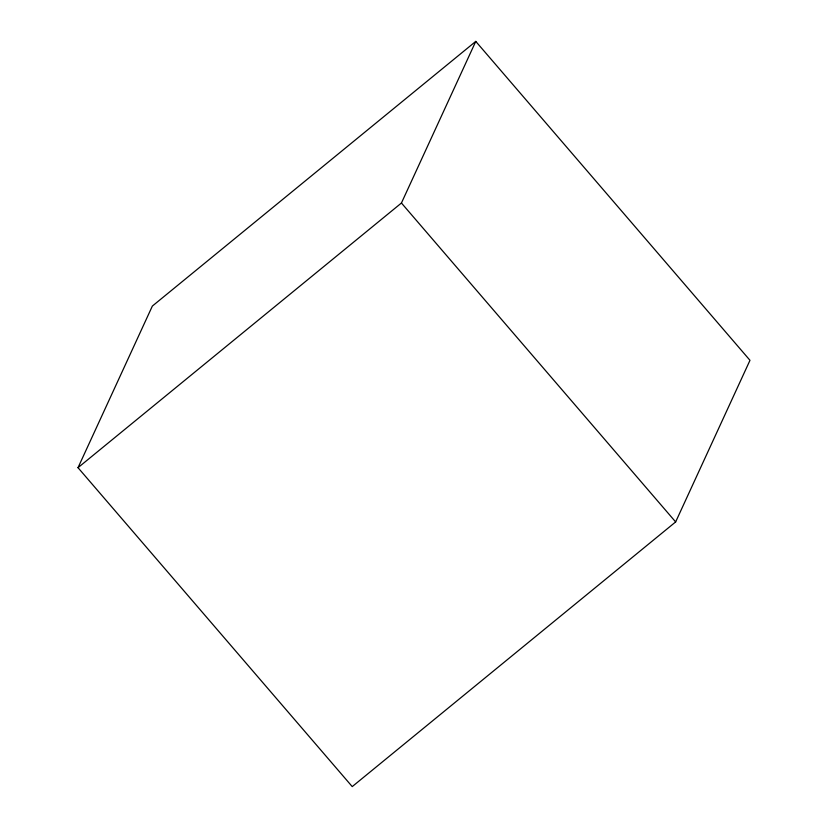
<?xml version="1.0" encoding="UTF-8"?>
<svg xmlns="http://www.w3.org/2000/svg" width="828" height="828" viewBox="0 0 828 828"><rect width="100%" height="100%" fill="white"/><g stroke="black" fill="none" stroke-linecap="round" stroke-linejoin="round"><path stroke-width="1.24" d="M78.018 467.685L152.352 306.07L475.769 41.4L749.982 360.315L675.648 521.93L352.231 786.6L78.018 467.685L401.435 203.015L475.769 41.4M401.435 203.015L675.648 521.93"/></g></svg>
